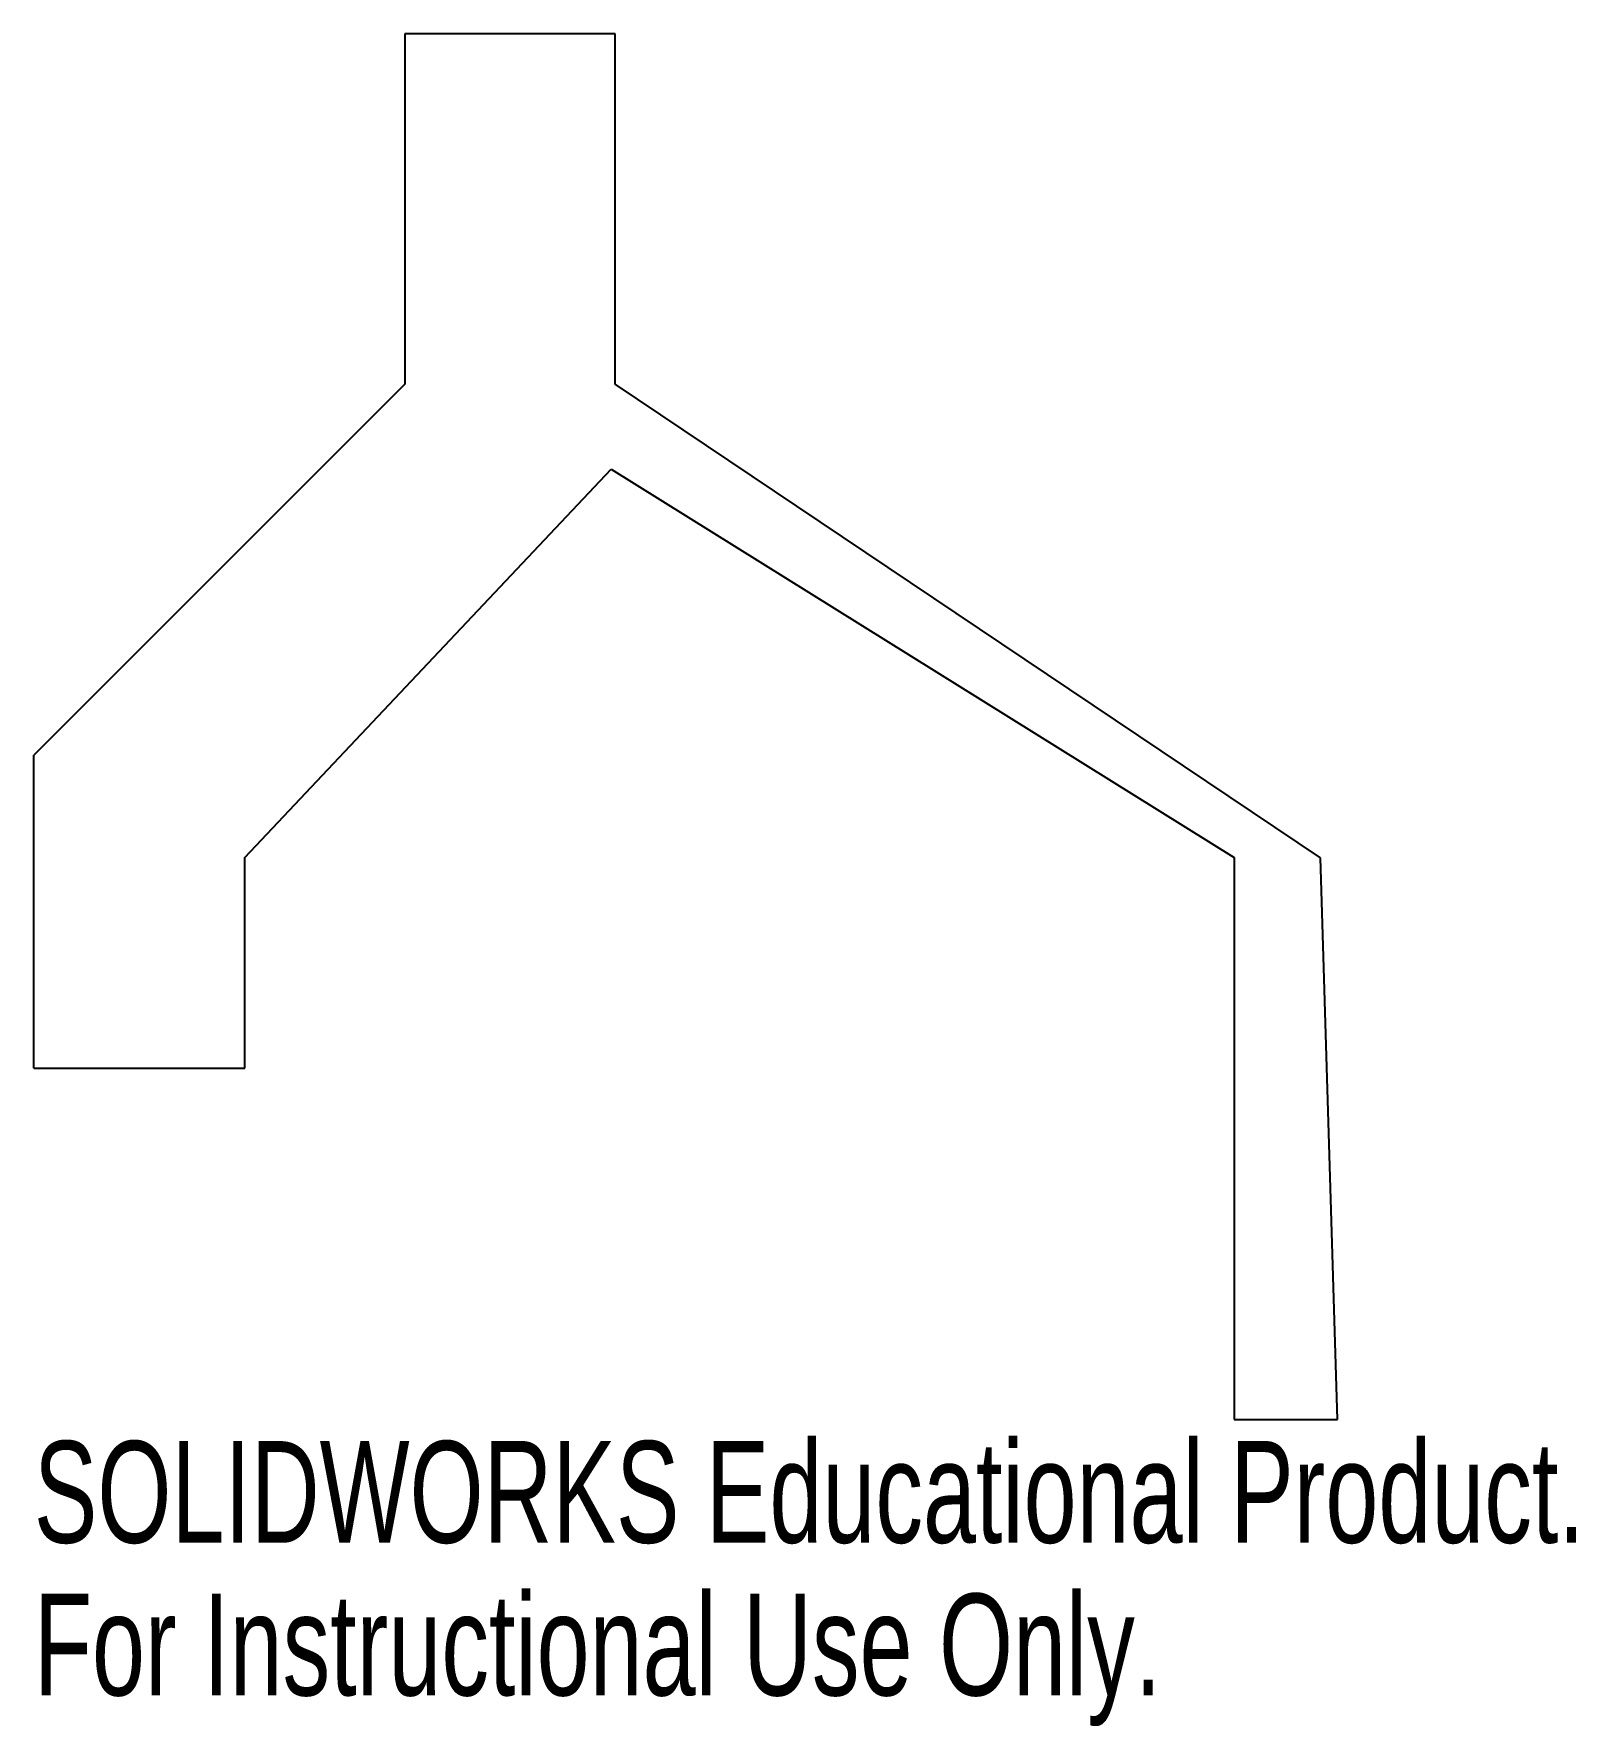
# Model space of a CAD drawing. Header units: millimetres. Extents: x -27.4 to 45.8, y -47 to 33.4.
import ezdxf

# ---------------------------------------------------------------- set-up
doc = ezdxf.new("R2010")
doc.units = ezdxf.units.MM
doc.styles.add('SLDTEXTSTYLE0', font='TXT', dxfattribs={"width": 0.7})

msp = doc.modelspace()

# ---------------------------------------------------------------- linework, layer by layer
at = {"color": 7, "linetype": 'Continuous', "lineweight": 25}
for p, q in [((-9.812, 33.359), (-9.812, 16.721)), ((0.188, 33.359), (-9.812, 33.359)), ((0.188, 16.721), (0.188, 33.359)), ((-9.812, 16.721), (-27.433, -0.899)), ((33.688, -5.774), (0.188, 16.721)), ((-17.406, -5.767), (0, 12.689)), ((0, 12.689), (29.594, -5.767)), ((-27.433, -15.763), (-27.433, -0.899)), ((-17.406, -15.763), (-17.406, -5.767)), ((29.594, -5.767), (29.594, -32.456)), ((34.495, -32.456), (33.688, -5.774)), ((-27.433, -15.763), (-17.406, -15.763)), ((29.594, -32.456), (34.495, -32.456))]:
    msp.add_line(p, q, dxfattribs=at)

# ---------------------------------------------------------------- texts
at = {"color": 7, "linetype": 'Continuous', "char_height": 4.83362, "attachment_point": 1, "style": 'SLDTEXTSTYLE0'}
for s, insert in [('SOLIDWORKS Educational Product.', (-27.433, -33.476)), ('For Instructional Use Only.', (-27.433, -40.726))]:
    msp.add_mtext(s, dxfattribs=dict(at, insert=insert))

doc.saveas('drawing.dxf')
